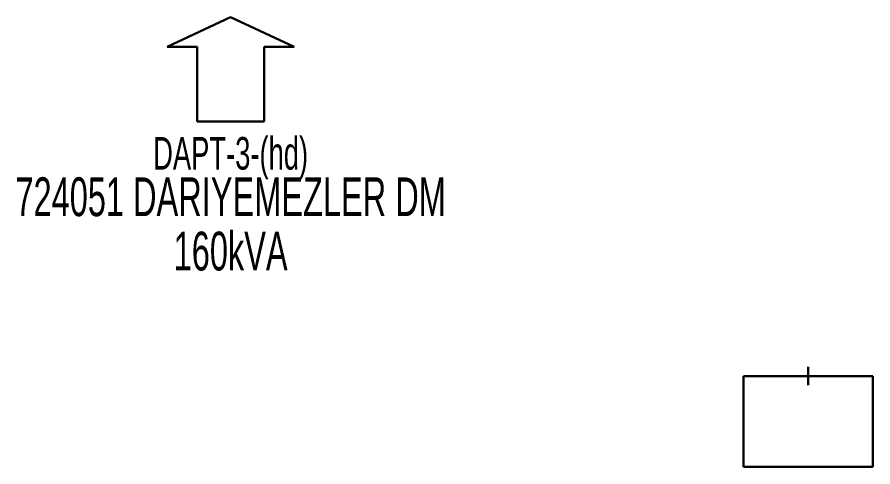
# Model space of a CAD drawing. Header units: millimetres. Extents: x 524161 to 529034, y 4027937 to 4030642.
# Drawn here: x 524650.3 to 524705.4, y 4028170.1 to 4028199.1 of the extents above; entities that cross this region are included whole.
import ezdxf
from ezdxf.enums import TextEntityAlignment as Align

# ---------------------------------------------------------------- set-up
doc = ezdxf.new("R2010")
doc.units = ezdxf.units.MM
doc.layers.add('TRAFO_MEVCUT', color=5, linetype='Continuous', lineweight=30)
doc.styles.get("Standard").update_dxf_attribs({"font": 'Arial'})

# ---------------------------------------------------------------- blocks, each defined once
blk = doc.blocks.new('MEV_BINA_KARE')
at = {"layer": 'TRAFO_MEVCUT', "linetype": 'Continuous'}
for p, q in [((0, 1.8), (0, 2.7)), ((-2.25, -2.25), (-2.25, 2.25)), ((-2.25, 2.25), (2.25, 2.25)), ((2.25, 2.25), (2.25, -2.25)), ((2.25, -2.25), (-2.25, -2.25))]:
    blk.add_line(p, q, dxfattribs=at)
blk = doc.blocks.new('MEV_DAPT')
at = {"layer": 'TRAFO_MEVCUT', "linetype": 'Continuous'}
for p, q in [((-3.4, 2), (0, 3.6)), ((0, 3.6), (3.4, 2)), ((-1.8, 2), (-3.4, 2)), ((-1.8, -2), (-1.8, 2)), ((3.4, 2), (1.8, 2)), ((1.8, 2), (1.8, -2)), ((1.8, -2), (-1.8, -2))]:
    blk.add_line(p, q, dxfattribs=at)

msp = doc.modelspace()

# ---------------------------------------------------------------- block references
at = {"layer": 'TRAFO_MEVCUT'}
for name, p, xscale, yscale in [('MEV_DAPT', (524664.052508, 4028194.786711), 1.199999999999999, 1.199999999999999), ('MEV_BINA_KARE', (524701.244714, 4028173.062417), 1.85, 1.3)]:
    msp.add_blockref(name, p, dxfattribs=dict(at, xscale=xscale, yscale=yscale))

# ---------------------------------------------------------------- texts
at = {"layer": 'TRAFO_MEVCUT', "width": 0.6}
for s, height, p in [('DAPT-3-(hd)', 2.1, (524664.052508, 4028189.286711)), ('724051 DARIYEMEZLER DM', 2.5, (524664.052508, 4028186.286711)), ('160kVA', 2.5, (524664.052508, 4028182.786711))]:
    msp.add_text(s, height=height, dxfattribs=at).set_placement(p, align=Align.CENTER)

doc.saveas('drawing.dxf')
